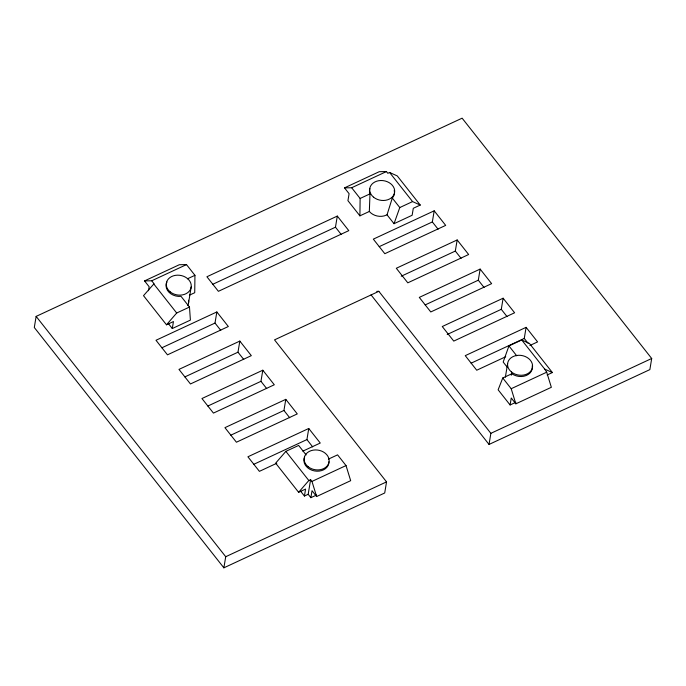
<?xml version="1.0" encoding="UTF-8"?>
<svg xmlns="http://www.w3.org/2000/svg" width="686" height="686" viewBox="0 0 686 686"><rect width="100%" height="100%" fill="white"/><g stroke="black" fill="none" stroke-linecap="round" stroke-linejoin="round"><path stroke-width="1.03" d="M148.485 290.727L149.145 286.739L144.549 280.908L179.32 264.727L186.498 264.599L194.944 275.318L194.73 292.708L189.413 295.177M359.91 215.85L360.124 198.46L351.669 187.741L344.501 187.87L349.097 193.692L347.939 200.672L359.91 215.85L369.334 211.459A12.562 9.913 9.4 0 0 384.126 215.927L387.033 214.821L392.289 198.048A12.571 9.921 9.4 0 0 394.227 190.502M369.334 211.459L369.994 193.864A12.571 9.921 9.4 0 1 369.865 188.564M36.135 316.392L34.3 327.505L223.876 567.828L384.709 492.985L386.544 481.881L274.52 339.87L378.844 291.327L490.867 433.338L489.032 444.442L649.865 369.608L651.7 358.495L462.124 118.172L36.135 316.392L225.72 556.715L223.876 567.828M166.947 282.015A12.571 9.921 9.4 0 0 168.953 292.227A12.571 9.921 9.4 0 0 181.035 296.352L189.482 307.062L190.399 320.113L172.289 328.534L173.447 321.554L166.492 324.795L143.511 295.666L154.041 283.73L151.717 280.78L144.549 280.908M188.564 302.886L191.205 286.911M220.755 330.343L215.01 323.063L216.845 311.95L155.996 340.273L167.478 354.834L228.335 326.519L216.845 311.95M243.736 359.473L237.991 352.192L239.826 341.079L178.969 369.402L190.459 383.963L251.316 355.648L239.826 341.079M266.708 388.602L260.963 381.322L262.807 370.208L201.95 398.532L213.44 413.092L274.297 384.777L262.807 370.208M289.689 417.731L283.944 410.451L285.788 399.346L224.931 427.661L236.421 442.221L297.278 413.907L285.788 399.346M341.216 234.466L335.471 227.186L337.306 216.073L206.906 276.758L218.397 291.318L348.797 230.642L337.306 216.073M312.67 446.86L306.925 439.58L308.76 428.476L247.912 456.79L259.402 471.351L276.784 463.264M298.624 492.291L308.829 480.517L310.604 479.685L308.185 494.28L304.421 496.038L305.579 489.058L298.624 492.291L275.643 463.161L285.848 451.379L298.642 445.428L306.127 454.929M316.546 495.043L310.869 497.684L312.027 490.696L316.623 496.527L350.675 480.68L346.027 465.571L337.572 454.861L328.423 459.114M438.088 229.21L432.343 221.93L434.187 210.816L373.33 239.14L384.82 253.7L445.677 225.385L434.187 210.816M461.069 258.339L455.324 251.059L457.168 239.954L396.311 268.269L407.801 282.829L468.649 254.515L457.168 239.954M484.05 287.468L478.305 280.188L480.14 269.084L419.292 297.398L430.782 311.959L491.63 283.644L480.14 269.084M507.031 316.598L501.286 309.317L503.121 298.213L442.264 326.527L453.755 341.096L514.611 312.773L503.121 298.213M505.368 377.189L507.631 363.529M515.855 402.296L510.101 404.972L511.25 397.991L515.846 403.822L551.347 387.298L546.699 372.198L544.701 369.094L552.384 372.549L547.171 374.976M528.091 343.3L524.267 338.447L526.102 327.342L465.245 355.657L476.736 370.226L505.719 356.737M394.03 223.696L399.784 207.549L412.569 201.598L420.252 205.054L413.298 208.287L412.14 215.267L394.03 223.696L387.033 214.821M552.384 372.549L529.403 343.42L521.72 339.964L508.935 345.916L503.181 362.062L507.16 367.113M532.216 365.741A12.571 9.921 9.4 0 1 526.059 375.585A12.571 9.921 9.4 0 1 511.893 373.733L502.752 377.995L498.13 389.802L510.101 404.972M511.224 375.242L511.893 373.741M166.492 324.795L176.696 313.013L189.482 307.062M344.501 187.87L379.272 171.689L386.441 171.56L387.813 173.292L389.588 172.469L397.271 175.925L420.252 205.054M151.717 280.78L186.498 264.599M351.669 187.741L386.441 171.56M187.458 278.799L194.944 275.318M360.124 198.46L369.994 193.864M212.797 284.27L335.471 227.186M161.879 347.785L215.01 323.063M379.221 246.651L432.343 221.93M184.86 376.914L237.991 352.192M401.233 276.226L455.324 251.059M207.841 406.043L260.963 381.322M425.174 304.91L478.305 280.188M230.822 435.173L283.944 410.451M447.195 334.485L501.286 309.317M253.794 464.302L306.925 439.58M471.136 363.168L524.267 338.447M302.869 451.131L320.251 443.036L308.76 428.476M529.866 345.504L537.592 341.902L526.102 327.342M310.604 479.685L311.976 481.418L346.027 465.571M502.752 377.995L511.199 388.713L546.699 372.198M225.72 556.715L386.544 481.881M490.867 433.338L651.7 358.495M376.751 291.361L378.844 291.327M389.588 172.469L412.569 201.598M521.72 339.964L544.701 369.094M392.289 198.048L399.784 207.549M508.935 345.916L516.73 355.802M371.04 294.869L489.032 444.442M153.715 283.884L176.696 313.013M285.848 451.379L308.829 480.517M308.185 494.28L310.869 497.684M168.353 323.543L172.289 328.534M300.485 491.039L304.421 496.038M511.199 388.713L515.846 403.822M311.976 481.418L316.623 496.527M188.487 300.228A12.562 9.913 9.4 0 1 187.767 305.407M328.937 461.789A12.562 9.913 9.4 0 1 314.48 470.93A12.562 9.913 9.4 0 1 304.618 457.228M170.162 291.859A12.571 9.913 9.4 0 0 190.922 288.231A12.571 9.913 9.4 0 0 175.213 275.386A12.571 9.913 9.4 0 0 170.162 291.859M373.587 197.199A12.571 9.913 9.4 0 0 394.356 193.572A12.571 9.913 9.4 0 0 378.646 180.727A12.571 9.913 9.4 0 0 373.587 197.199M511.464 371.984A12.571 9.913 9.4 0 0 532.233 368.356A12.571 9.913 9.4 0 0 516.515 355.502A12.571 9.913 9.4 0 0 511.464 371.984M308.04 466.643A12.571 9.913 9.4 0 0 328.8 463.016A12.571 9.913 9.4 0 0 313.09 450.162A12.571 9.913 9.4 0 0 308.04 466.643"/></g></svg>
